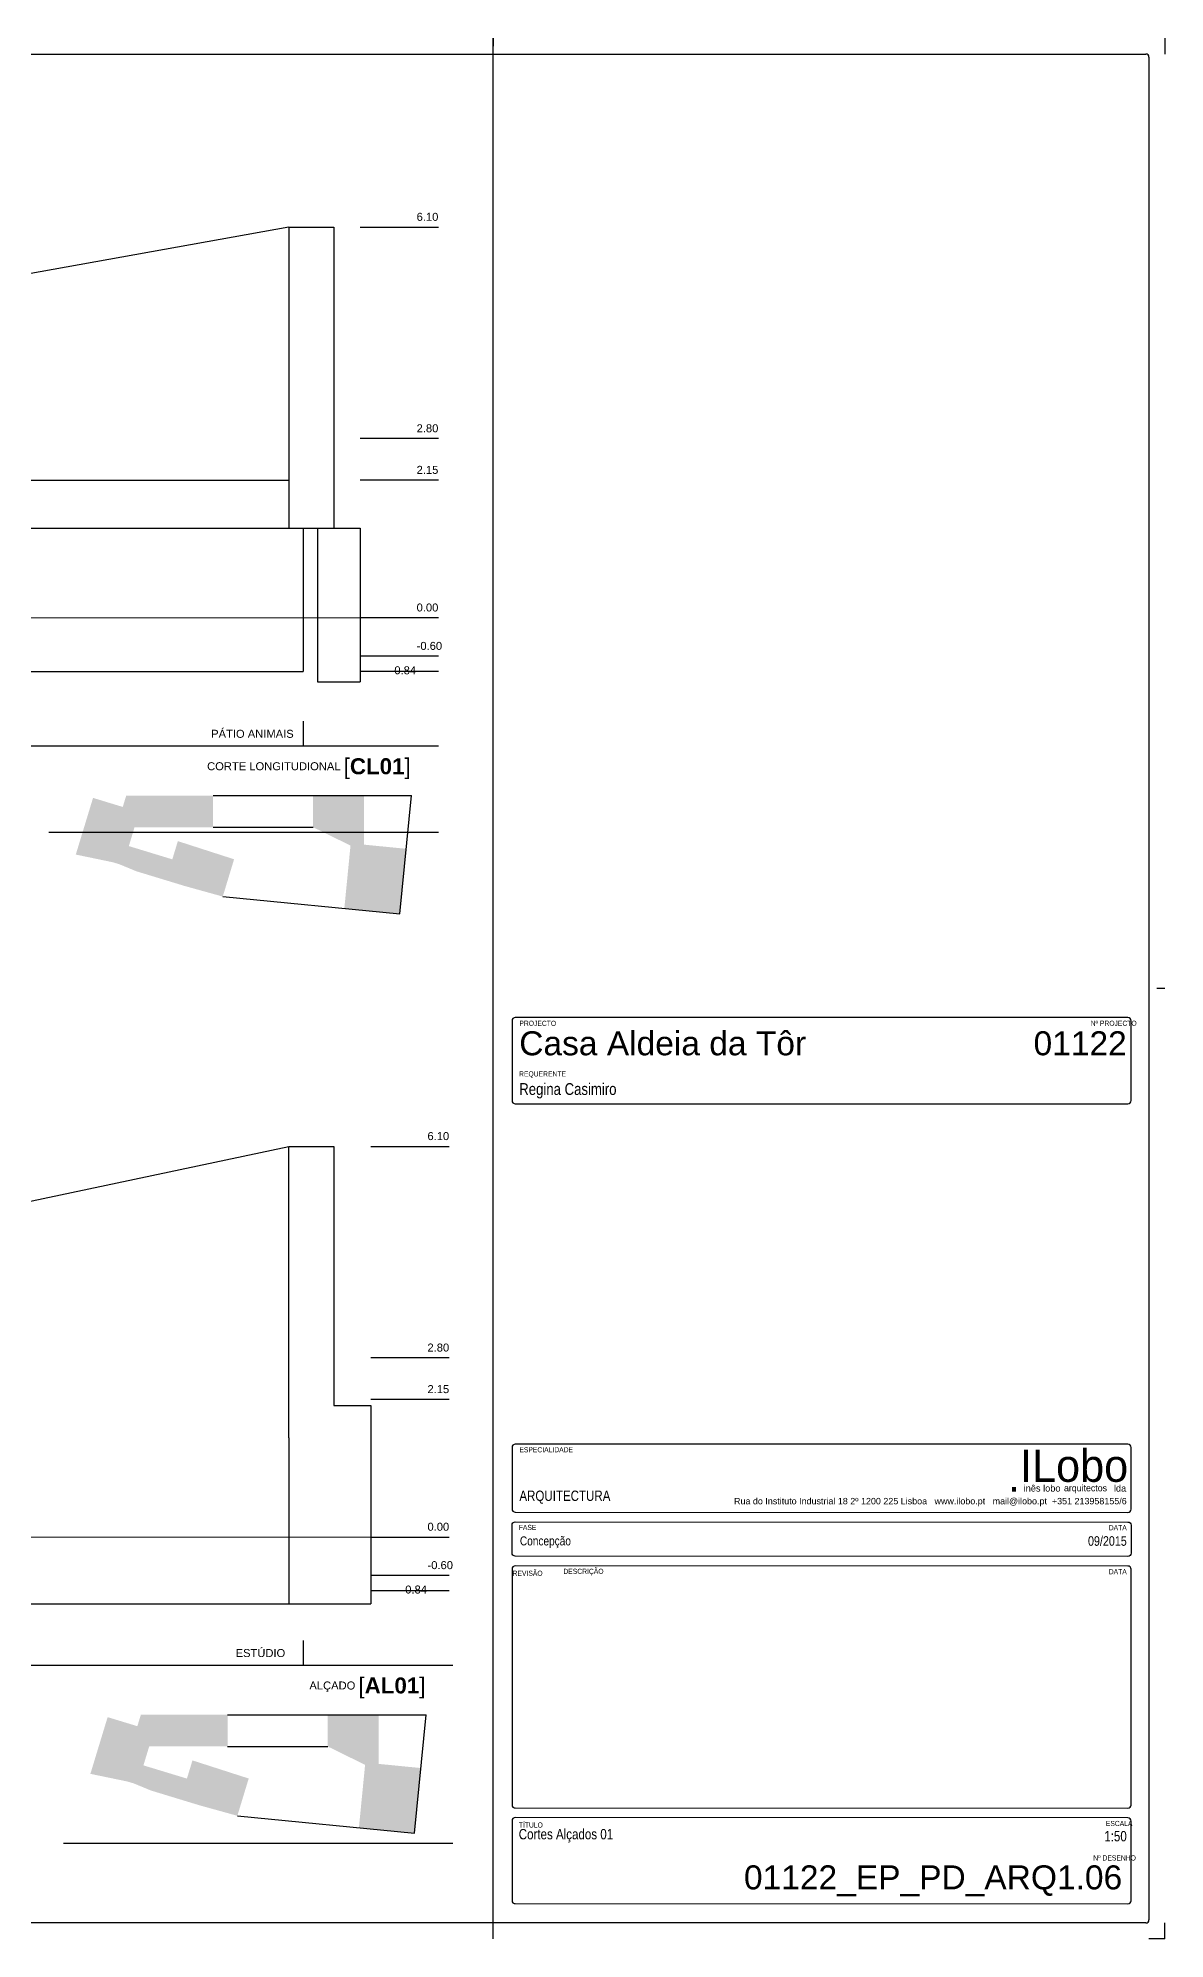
# Model space of a CAD drawing. Header units: metres. Extents: x 0 to 1.05, y 0 to 0.59.
# Drawn here: x 0.703 to 1.055, y 0 to 0.594 of the extents above; entities that cross this region are included whole.
import ezdxf
from ezdxf.xclip import XClip

# ---------------------------------------------------------------- set-up
doc = ezdxf.new("R2010")
doc.units = ezdxf.units.M
doc.header["$MEASUREMENT"] = 0
doc.header["$XCLIPFRAME"] = 0
for name, pattern in [('Ponteado', [0.00025, 0, -0.00025]), ('Tracejado 3_1', [0.004, 0.003, -0.001]), ('Wipeout_Contour', [1, 0, -1])]:
    doc.linetypes.add(name, pattern=pattern)
doc.layers.add('A-Folha rótulo', color=7, linetype='Continuous')
doc.layers.add('A-Percursos', color=7, linetype='Continuous')
doc.styles.add('GENERATED_STYLE_1', font='')
doc.styles.add('GENERATED_STYLE_3', font='')
doc.styles.add('GENERATED_STYLE_5', font='')
doc.styles.get('GENERATED_STYLE_1').set_extended_font_data('Swis721 BT')
doc.styles.get('GENERATED_STYLE_3').set_extended_font_data('Arial')
doc.styles.get('GENERATED_STYLE_5').set_extended_font_data('Swis721 BT')

# ---------------------------------------------------------------- blocks, each defined once
blk = doc.blocks.new('Desenho_1_2', base_point=(-1.33563, -1.18496))
at = {"color": 254, "linetype": 'Wipeout_Contour', "lineweight": 0, "ltscale": 3.864156}
blk.add_wipeout([(0, 0), (1.055, 0), (1.055, 0.594), (0, 0.594)], dxfattribs=at)
at = {"layer": 'A-Percursos', "linetype": 'Continuous', "lineweight": 0, "ltscale": 1000, "true_color": 0x000000}
for points in [[(0.76047, 0.32573), (0.76401, 0.33738), (0.74643, 0.34305), (0.7447, 0.33736), (0.73111, 0.3415), (0.7329, 0.34741), (0.75744, 0.34741), (0.75744, 0.3573), (0.7303, 0.3573), (0.72921, 0.35373), (0.71992, 0.35656), (0.71453, 0.33885), (0.72608, 0.33645), (0.72825, 0.33579), (0.7334, 0.33365), (0.74857, 0.32903)], [(0.78871, 0.35659), (0.78871, 0.34741), (0.8004, 0.34166), (0.79847, 0.322), (0.81584, 0.3203), (0.81784, 0.34065), (0.80464, 0.34195), (0.80464, 0.3573), (0.78871, 0.3573)], [(0.76503, 0.03849), (0.76858, 0.05014), (0.751, 0.0558), (0.74927, 0.05012), (0.73567, 0.05425), (0.73747, 0.06016), (0.762, 0.06016), (0.762, 0.07006), (0.73486, 0.07006), (0.73377, 0.06649), (0.72448, 0.06932), (0.71909, 0.0516), (0.73065, 0.04921), (0.73281, 0.04855), (0.73796, 0.04641), (0.75313, 0.04179)], [(0.79327, 0.06935), (0.79327, 0.06016), (0.80496, 0.05441), (0.80303, 0.03476), (0.8204, 0.03305), (0.8224, 0.05341), (0.8092, 0.05471), (0.8092, 0.07006), (0.79327, 0.07006)]]:
    blk.add_hatch(color=178, dxfattribs=at).paths.add_polyline_path(points)
at = {"layer": 'A-Folha rótulo', "linetype": 'Continuous', "ltscale": 1000}
for p, q in [((0.845, 0.594), (0.845, 0.5915)), ((0.845, 0.0025), (0.845, 0.594)), ((1.055, 0.594), (1.055, 0.589)), ((0.006, 0.589), (1.049, 0.589)), ((1.05, 0.588), (1.05, 0.006)), ((1.055, 0.297), (1.0525, 0.297)), ((1.049, 0.005), (0.006, 0.005)), ((0.845, 0), (0.845, 0.0025)), ((1.055, 0), (1.05, 0)), ((1.055, 0), (1.05, 0)), ((1.055, 0), (1.05, 0)), ((1.055, 0), (1.055, 0.005)), ((1.055, 0), (1.055, 0.005)), ((1.055, 0), (1.055, 0.005)), ((1.055, 0), (1.055, 0.005))]:
    blk.add_line(p, q, dxfattribs=at)
at = {"layer": 'A-Folha rótulo', "linetype": 'Continuous', "ltscale": 1000, "flags": 128}
for points in [[(0.85189, 0.2879, 0.414214), (0.85089, 0.2869)], [(1.04443, 0.2869, 0.414214), (1.04343, 0.2879)], [(0.85089, 0.26201, 0.414214), (0.85189, 0.26101)], [(1.04343, 0.26101, 0.414214), (1.04443, 0.26201)], [(0.85189, 0.15464, 0.414214), (0.85089, 0.15364)], [(1.04439, 0.15357, 0.414214), (1.04339, 0.15457)], [(0.85089, 0.13437, 0.414214), (0.85189, 0.13337)], [(1.04339, 0.13329, 0.414214), (1.04439, 0.13429)], [(0.85089, 0.12937, -0.414214), (0.85189, 0.13037)], [(1.04339, 0.13029, -0.414214), (1.04439, 0.12929)], [(0.85189, 0.11961, -0.414214), (0.85089, 0.12061)], [(1.04439, 0.12053, -0.414214), (1.04339, 0.11953)], [(0.85189, 0.11661, 0.414214), (0.85089, 0.11561)], [(1.04439, 0.11553, 0.414214), (1.04339, 0.11653)], [(0.85089, 0.04193, 0.414214), (0.85189, 0.04093)], [(1.04339, 0.04086, 0.414214), (1.04439, 0.04186)], [(0.85189, 0.03793, 0.414214), (0.85089, 0.03693)], [(1.04439, 0.03686, 0.414214), (1.04339, 0.03786)], [(0.85089, 0.01204, 0.414214), (0.85189, 0.01104)], [(1.04339, 0.01096, 0.414214), (1.04439, 0.01196)]]:
    blk.add_lwpolyline(points, format="xyb", dxfattribs=at)
for points in [[(0.85089, 0.2869), (0.85089, 0.26201)], [(1.04343, 0.2879), (0.85189, 0.2879)], [(1.04443, 0.26201), (1.04443, 0.2869)], [(0.85189, 0.26101), (1.04343, 0.26101)], [(1.04339, 0.15457), (0.85189, 0.15464)], [(0.85089, 0.15364), (0.85089, 0.13437)], [(1.04439, 0.13429), (1.04439, 0.15357)], [(0.85189, 0.13337), (1.04339, 0.13329)], [(0.85089, 0.12061), (0.85089, 0.12937)], [(0.85189, 0.13037), (1.04339, 0.13029)], [(1.04439, 0.12929), (1.04439, 0.12053)], [(1.04339, 0.11953), (0.85189, 0.11961)], [(0.85089, 0.11561), (0.85089, 0.04193)], [(1.04339, 0.11653), (0.85189, 0.11661)], [(1.04439, 0.04186), (1.04439, 0.11553)], [(0.85089, 0.03693), (0.85089, 0.01204)], [(0.85189, 0.04093), (1.04339, 0.04086)], [(1.04339, 0.03786), (0.85189, 0.03793)], [(1.04439, 0.01196), (1.04439, 0.03686)], [(0.85189, 0.01104), (1.04339, 0.01096)]]:
    blk.add_lwpolyline(points, dxfattribs=at)
at = {"layer": 'A-Folha rótulo', "linetype": 'Continuous', "ltscale": 1000}
for centre, start, end in [((1.049, 0.588), 0, 90), ((1.049, 0.006), 269.94512, 0)]:
    blk.add_arc(centre, 0.001, start, end, dxfattribs=at)
at = {"layer": 'A-Percursos', "linetype": 'Ponteado', "ltscale": 1000}
for p, q in [((0.78109, 0.5349), (0.65828, 0.51283)), ((0.78109, 0.5349), (0.79522, 0.5349)), ((0.78109, 0.5349), (0.78109, 0.44083)), ((0.79522, 0.5349), (0.79522, 0.44083)), ((0.6969, 0.45583), (0.78109, 0.45583)), ((0.65828, 0.44083), (0.78562, 0.44083)), ((0.78109, 0.19453), (0.78109, 0.24766))]:
    blk.add_line(p, q, dxfattribs=at)
at = {"layer": 'A-Percursos', "linetype": 'Continuous', "ltscale": 1000}
for p, q in [((0.80339, 0.5349), (0.82786, 0.5349)), ((0.82786, 0.46883), (0.80339, 0.46883)), ((0.82786, 0.45583), (0.80339, 0.45583)), ((0.7021, 0.44083), (0.78562, 0.44083)), ((0.78562, 0.44083), (0.78562, 0.39603)), ((0.78562, 0.44083), (0.79004, 0.44083)), ((0.79004, 0.44083), (0.79004, 0.39283)), ((0.79004, 0.44083), (0.80339, 0.44083)), ((0.80339, 0.44083), (0.80339, 0.39283)), ((0.82786, 0.41283), (0.80339, 0.41283)), ((0.82786, 0.40083), (0.80339, 0.40083)), ((0.82786, 0.40083), (0.80339, 0.40083)), ((0.7001, 0.39603), (0.78562, 0.39603)), ((0.79004, 0.39283), (0.80339, 0.39283)), ((0.82786, 0.39603), (0.80339, 0.39603)), ((0.78562, 0.38049), (0.78562, 0.37283)), ((0.04661, 0.37283), (0.82786, 0.37283)), ((0.75744, 0.3573), (0.81947, 0.3573)), ((0.81584, 0.3203), (0.81947, 0.3573)), ((0.70614, 0.34586), (0.82786, 0.34586)), ((0.75744, 0.34741), (0.78871, 0.34741)), ((0.76047, 0.32573), (0.81584, 0.3203)), ((0.65828, 0.22158), (0.78109, 0.24766)), ((0.78109, 0.24766), (0.79522, 0.24766)), ((0.79522, 0.24766), (0.79522, 0.16675)), ((0.80677, 0.24766), (0.83125, 0.24766)), ((0.78109, 0.17453), (0.78109, 0.19453)), ((0.83125, 0.18158), (0.80677, 0.18158)), ((0.78109, 0.15655), (0.78109, 0.17453)), ((0.79522, 0.16675), (0.80677, 0.16675)), ((0.83125, 0.16858), (0.80677, 0.16858)), ((0.80677, 0.16675), (0.80677, 0.10475)), ((0.78109, 0.15655), (0.78109, 0.10475)), ((0.80677, 0.12555), (0.83125, 0.12555)), ((0.83125, 0.11358), (0.80677, 0.11358)), ((0.83125, 0.11358), (0.80677, 0.11358)), ((0.83125, 0.10878), (0.80677, 0.10878)), ((0.41543, 0.10475), (0.78109, 0.10475)), ((0.78109, 0.10475), (0.80673, 0.10475)), ((0.78562, 0.09324), (0.78562, 0.08558)), ((0.04464, 0.08558), (0.83243, 0.08558)), ((0.762, 0.07006), (0.82403, 0.07006)), ((0.8204, 0.03305), (0.82403, 0.07006)), ((0.762, 0.06016), (0.79327, 0.06016)), ((0.76503, 0.03849), (0.8204, 0.03305)), ((0.7107, 0.02992), (0.83243, 0.02992))]:
    blk.add_line(p, q, dxfattribs=at)
at = {"layer": 'A-Percursos', "color": 14, "linetype": 'Tracejado 3_1', "lineweight": 20, "ltscale": 1000, "true_color": 0x980000}
for p, q in [((0.35613, 0.41283), (0.80339, 0.41283)), ((0.18434, 0.12555), (0.80677, 0.12555))]:
    blk.add_line(p, q, dxfattribs=at)
at = {"layer": 'A-Folha rótulo', "color": 252, "linetype": 'Continuous', "lineweight": 0, "char_height": 0.0025, "style": 'GENERATED_STYLE_1'}
for s, insert, attachment_point in [('\\A1;{\\fSwis721 BT|b0|i0|c0|p34;6.10}', (0.82786, 0.53684), 9), ('\\A1;{\\fSwis721 BT|b0|i0|c0|p34;2.80}', (0.82786, 0.47077), 9), ('\\A1;{\\fSwis721 BT|b0|i0|c0|p34;2.15}', (0.82786, 0.45778), 9), ('\\A1;{\\fSwis721 BT|b0|i0|c0|p34;0.00}', (0.82786, 0.41477), 9), ('\\A1;{\\fSwis721 BT|b0|i0|c0|p34;-0.60}', (0.82904, 0.40277), 9), ('\\A1;{\\fSwis721 BT|b0|i0|c0|p34;-0.84}', (0.81295, 0.39515), 7), ('\\A1;{\\fSwis721 BT|b0|i0|c0|p34;PÁTIO ANIMAIS}', (0.76974, 0.3753), 8), ('\\A1;{\\fSwis721 BT|b0|i0|c0|p34;CORTE LONGITUDIONAL \\fSwis721 BT|b0|i0|c0|p34;\\H2.000000x;[\\fSwis721 BT|b1|i0|c0|p34;CL01\\fSwis721 BT|b0|i0|c0|p34;]}', (0.7874, 0.36244), 8), ('\\A1;{\\fSwis721 BT|b0|i0|c0|p34;6.10}', (0.83125, 0.2496), 9), ('\\A1;{\\fSwis721 BT|b0|i0|c0|p34;2.80}', (0.83125, 0.18352), 9), ('\\A1;{\\fSwis721 BT|b0|i0|c0|p34;2.15}', (0.83125, 0.17053), 9), ('\\A1;{\\fSwis721 BT|b0|i0|c0|p34;0.00}', (0.83125, 0.12753), 9), ('\\A1;{\\fSwis721 BT|b0|i0|c0|p34;-0.60}', (0.83243, 0.11553), 9), ('\\A1;{\\fSwis721 BT|b0|i0|c0|p34;-0.84}', (0.81634, 0.10791), 7), ('\\A1;{\\fSwis721 BT|b0|i0|c0|p34;ESTÚDIO}', (0.77224, 0.08806), 8), ('\\A1;{\\fSwis721 BT|b0|i0|c0|p34;ALÇADO \\fSwis721 BT|b0|i0|c0|p34;\\H2.000000x;[\\fSwis721 BT|b1|i0|c0|p34;AL01\\fSwis721 BT|b0|i0|c0|p34;]}', (0.80569, 0.0752), 8)]:
    blk.add_mtext(s, dxfattribs=dict(at, insert=insert, attachment_point=attachment_point))
at = {"layer": 'A-Folha rótulo', "linetype": 'Continuous'}
for s, insert, char_height, attachment_point, style in [('\\A1;{\\W0.750000x;\\fArial|b0|i0|c0|p34;PROJECTO}', (0.85319, 0.2853), 0.0016138, 7, 'GENERATED_STYLE_3'), ('\\A1;{\\W0.750000x;\\fArial|b0|i0|c0|p34;Nº PROJECTO}', (1.03178, 0.2853), 0.0016138, 7, 'GENERATED_STYLE_3'), ('\\A1;{\\fArial|b0|i0|c0|p34;Casa Aldeia da Tôr}', (0.85315, 0.27602), 0.0074999, 7, 'GENERATED_STYLE_3'), ('\\A1;{\\fArial|b0|i0|c0|p34;01122}', (1.04305, 0.27602), 0.0075, 9, 'GENERATED_STYLE_3'), ('\\A1;{\\W0.750000x;\\fArial|b0|i0|c0|p34;REQUERENTE}', (0.8531, 0.26907), 0.0016138, 7, 'GENERATED_STYLE_3'), ('\\A1;{\\W0.800000x;\\fArial|b0|i0|c0|p34;Regina Casimiro}', (0.85315, 0.26263), 0.0036797, 7, 'GENERATED_STYLE_3'), ('\\A1;{\\W0.750000x;\\fArial|b0|i0|c0|p34;ESPECIALIDADE}', (0.85319, 0.15204), 0.0016138, 7, 'GENERATED_STYLE_3'), ('\\A1;{\\W0.800000x;\\fArial|b0|i0|c0|p34;ARQUITECTURA}', (0.85319, 0.13599), 0.0032277, 7, 'GENERATED_STYLE_3'), ('\\A1;{\\fSwis721 BT|b0|i0|c0|p34;Rua do Instituto Industrial 18 2º 1200 225 Lisboa   www.ilobo.pt   mail@ilobo.pt  +351 213958155/6}', (1.04303, 0.13522), 0.002, 9, 'GENERATED_STYLE_5'), ('\\A1;{\\fSwis721 BT|b0|i0|c0|p34;inês lobo }', (1.01082, 0.13978), 0.0020593, 7, 'GENERATED_STYLE_5'), ('\\A1;{\\fSwis721 BT|b0|i0|c0|p34; lda}', (1.03823, 0.13978), 0.0020593, 7, 'GENERATED_STYLE_5'), ('\\A1;{\\W0.750000x;\\fArial|b0|i0|c0|p34;FASE}', (0.85299, 0.12777), 0.0016138, 7, 'GENERATED_STYLE_3'), ('\\A1;{\\W0.800000x;\\pt0.00987778,0.0197556,0.0296333,0.0395111,0.0493889,0.0592667,0.0691444,0.0790222,0.0889,0.0987778;\\fArial|b0|i0|c0|p34;Concepção }', (0.86133, 0.12211), 0.00282222, 8, 'GENERATED_STYLE_3'), ('\\A1;{\\W0.800000x;\\fArial|b0|i0|c0|p34;09/2015}', (1.04305, 0.12282), 0.0030001, 9, 'GENERATED_STYLE_3'), ('\\A1;{\\W0.750000x;\\fArial|b0|i0|c0|p34;DATA}', (1.04305, 0.12772), 0.0016138, 9, 'GENERATED_STYLE_3'), ('\\A1;{\\W0.750000x;\\fArial|b0|i0|c0|p34;REVISÃO}', (0.86045, 0.11345), 0.0016138, 9, 'GENERATED_STYLE_3'), ('\\A1;{\\W0.750000x;\\fArial|b0|i0|c0|p34;DESCRIÇÃO}', (0.8795, 0.11358), 0.0016138, 9, 'GENERATED_STYLE_3'), ('\\A1;{\\W0.750000x;\\fArial|b0|i0|c0|p34;DATA}', (1.04305, 0.11396), 0.0016138, 9, 'GENERATED_STYLE_3'), ('\\A1;{\\W0.750000x;\\fArial|b0|i0|c0|p34;TÍTULO}', (0.85302, 0.03478), 0.0016138, 7, 'GENERATED_STYLE_3'), ('\\A1;{\\W0.750000x;\\fArial|b0|i0|c0|p34;ESCALA}', (1.0365, 0.03526), 0.0016138, 7, 'GENERATED_STYLE_3'), ('\\A1;{\\W0.800000x;\\fArial|b0|i0|c0|p34;Cortes Alçados 01}', (0.85299, 0.03014), 0.0032319, 7, 'GENERATED_STYLE_3'), ('\\A1;{\\W0.800000x;\\fArial|b0|i0|c0|p34;1:50}', (1.04305, 0.03046), 0.0032277, 9, 'GENERATED_STYLE_3'), ('\\A1;{\\W0.750000x;\\fArial|b0|i0|c0|p34;Nº DESENHO}', (1.03258, 0.0245), 0.0016138, 7, 'GENERATED_STYLE_3'), ('\\A1;{\\fArial|b0|i0|c0|p34;01122\\fArial|b0|i0|c0|p34;_\\fArial|b0|i0|c0|p34;EP\\fArial|b0|i0|c0|p34;_PD_\\fArial|b0|i0|c0|p34;ARQ1.06}', (1.04162, 0.01334), 0.0075, 9, 'GENERATED_STYLE_3')]:
    blk.add_mtext(s, dxfattribs=dict(at, insert=insert, char_height=char_height, attachment_point=attachment_point, style=style))
for s, insert, char_height, attachment_point in [('\\A1;{\\Ft;ILobo}', (1.04349, 0.1427), 0.0101026, 9), ('\\A1;{\\Ft;.}', (1.00949, 0.13982), 0.0090923, 9), ('\\A1;{\\Ft;arquitectos}', (1.02342, 0.13926), 0.0020593, 7)]:
    blk.add_mtext(s, dxfattribs=dict(at, insert=insert, char_height=char_height, attachment_point=attachment_point))

msp = doc.modelspace()

# ---------------------------------------------------------------- block references
at = {"color": 55, "linetype": 'Continuous', "lineweight": 0, "ltscale": 1000, "true_color": 0xa79d7c}
ref = msp.add_blockref('Desenho_1_2', (-1.33563, -1.18496), dxfattribs=at)
XClip(ref).set_block_clipping_path([(0, 0), (1.055, 0.594)])

doc.saveas('drawing.dxf')
